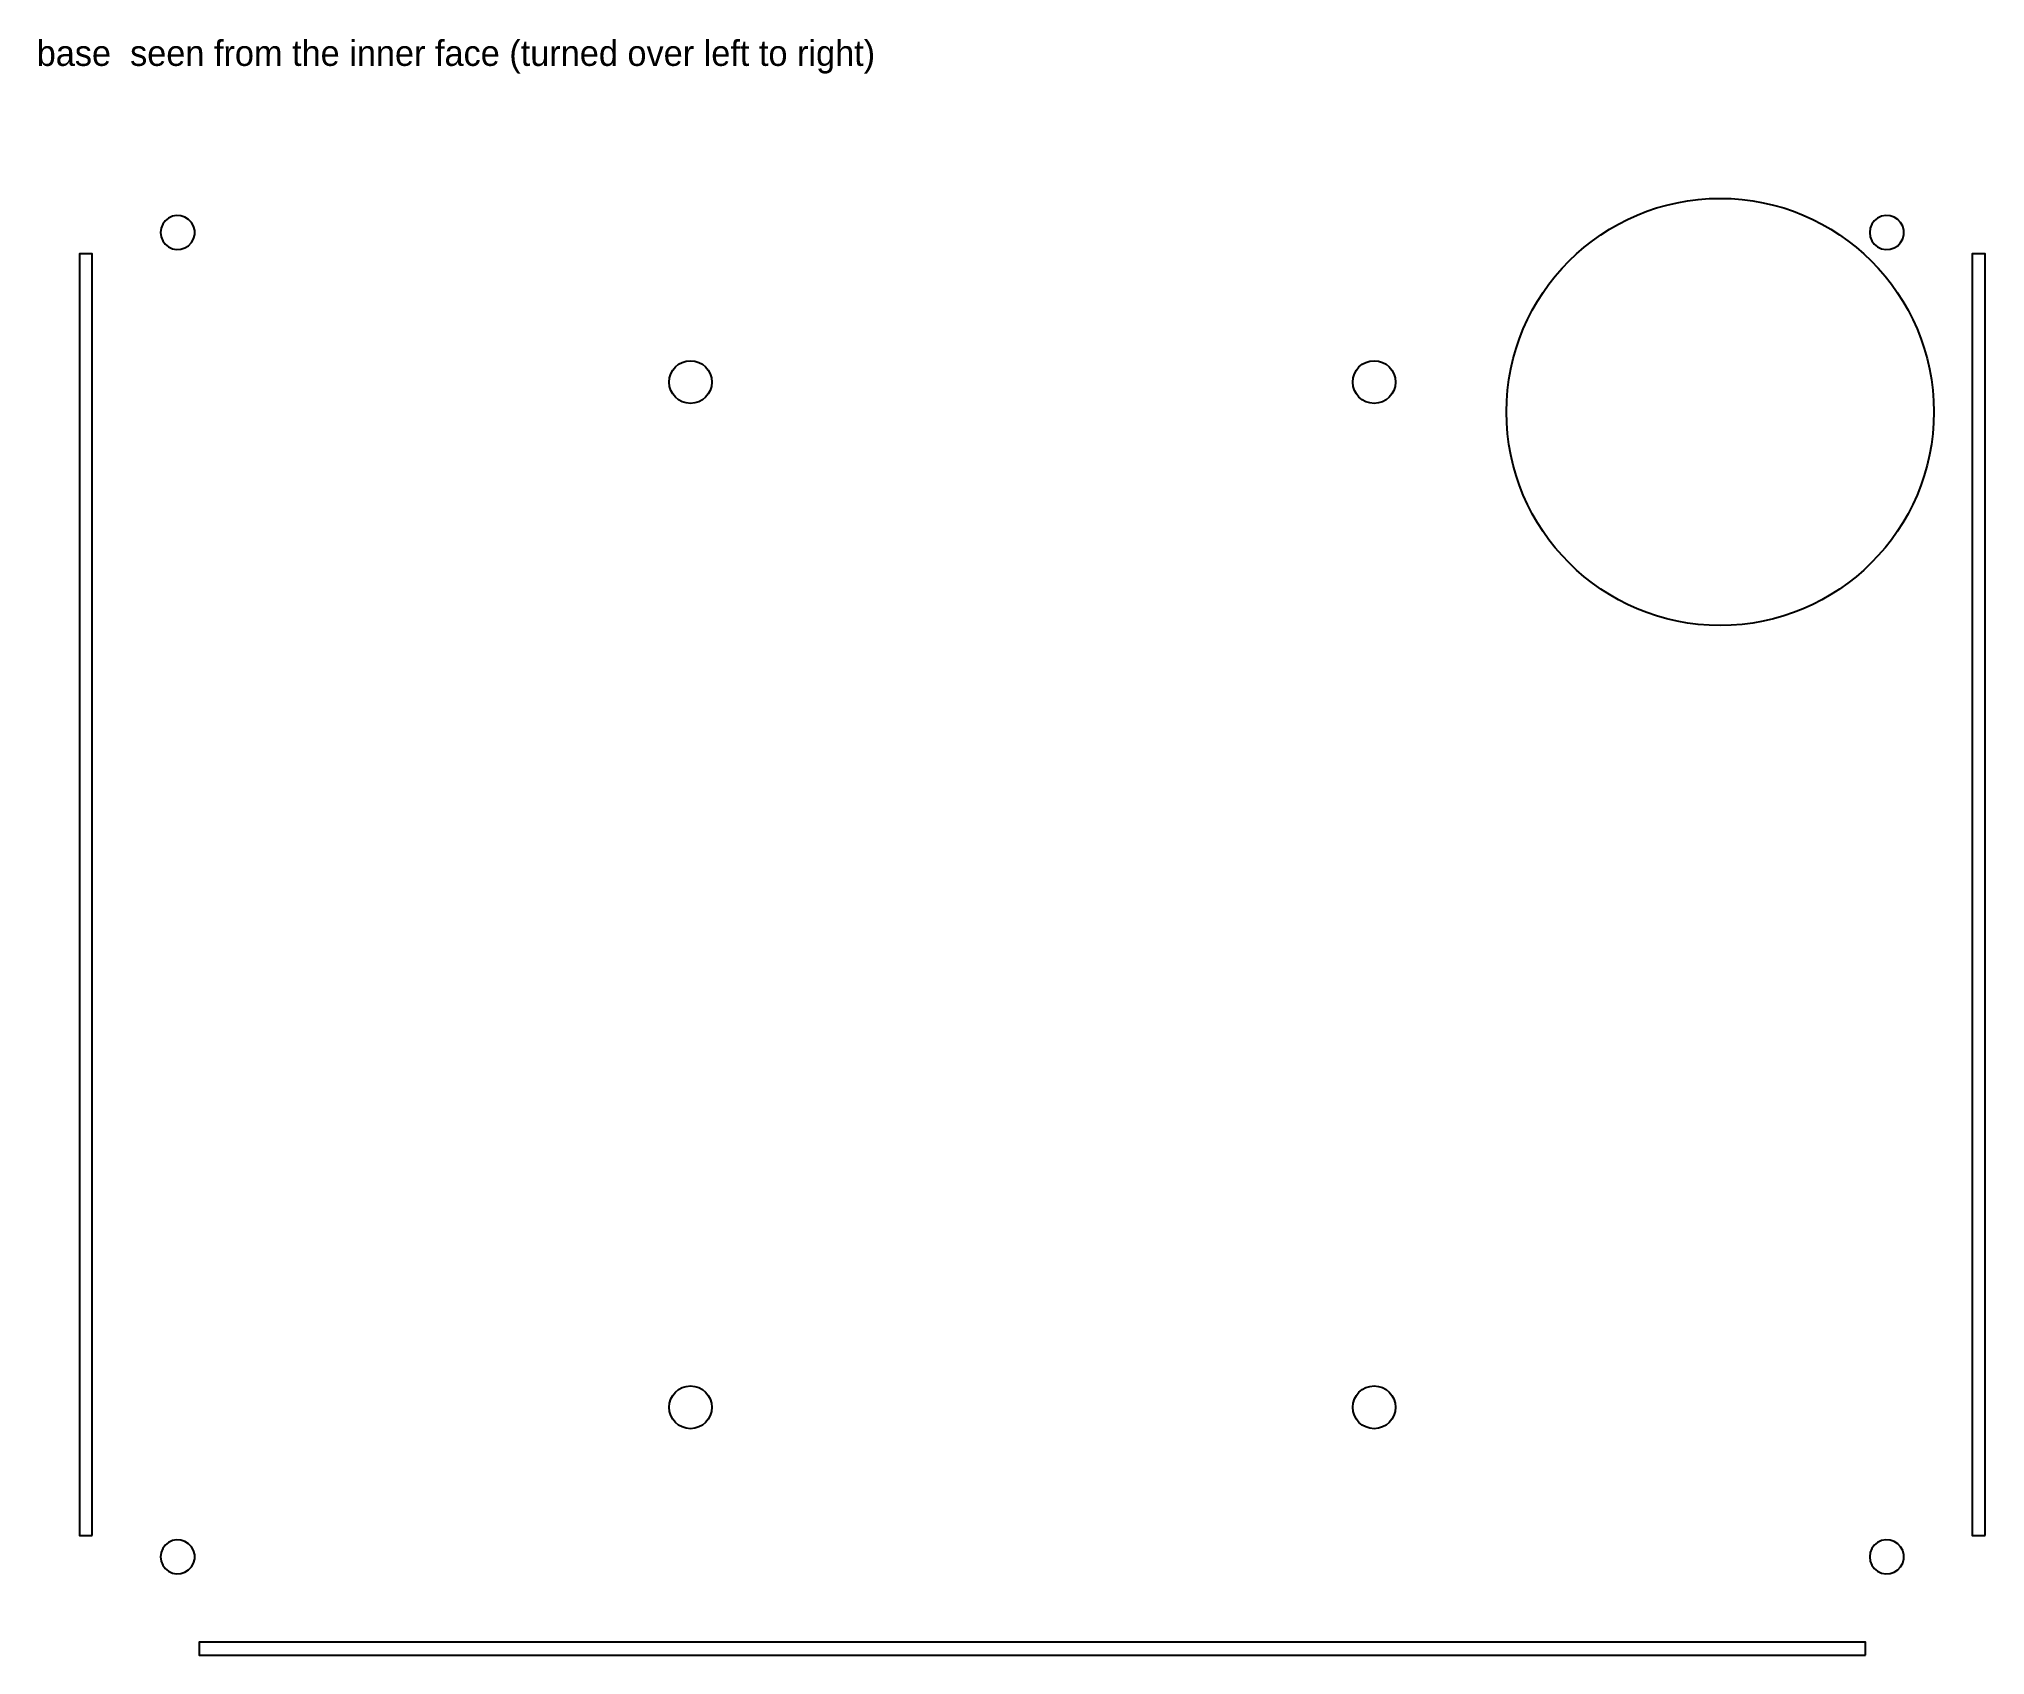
# Model space of a CAD drawing. Header units: millimetres. Extents: x 3 to 458, y 12 to 390.
import ezdxf

# ---------------------------------------------------------------- set-up
doc = ezdxf.new("R2010")
doc.units = ezdxf.units.MM
for name, color, linetype in [('NOTES', 7, 'Continuous'), ('POCKET_7MM_UNDERSIDE', 6, 'Continuous'), ('POCKET_9MM_UNDERSIDE', 6, 'Continuous'), ('REF_THROUGH', 8, 'Continuous')]:
    doc.layers.add(name, color=color, linetype=linetype)

msp = doc.modelspace()

# ---------------------------------------------------------------- linework, layer by layer
at = {"layer": 'POCKET_7MM_UNDERSIDE'}
for points in [[(31, 345), (31.13, 344.01), (31.49, 343.07), (32.08, 342.26), (32.86, 341.62), (33.76, 341.2), (34.75, 341.01), (35.75, 341.07), (36.7, 341.38), (37.55, 341.92), (38.24, 342.65), (38.72, 343.53), (38.97, 344.5), (38.97, 345.5), (38.72, 346.47), (38.24, 347.35), (37.55, 348.08), (36.7, 348.62), (35.75, 348.93), (34.75, 348.99), (33.76, 348.8), (32.86, 348.38), (32.08, 347.74), (31.49, 346.93), (31.13, 345.99), (31, 345)], [(431, 345), (431.13, 344.01), (431.49, 343.07), (432.08, 342.26), (432.86, 341.62), (433.76, 341.2), (434.75, 341.01), (435.75, 341.07), (436.7, 341.38), (437.55, 341.92), (438.24, 342.65), (438.72, 343.53), (438.97, 344.5), (438.97, 345.5), (438.72, 346.47), (438.24, 347.35), (437.55, 348.08), (436.7, 348.62), (435.75, 348.93), (434.75, 348.99), (433.76, 348.8), (432.86, 348.38), (432.08, 347.74), (431.49, 346.93), (431.13, 345.99), (431, 345)], [(31, 35), (31.13, 34.01), (31.49, 33.07), (32.08, 32.26), (32.86, 31.62), (33.76, 31.2), (34.75, 31.01), (35.75, 31.07), (36.7, 31.38), (37.55, 31.92), (38.24, 32.65), (38.72, 33.53), (38.97, 34.5), (38.97, 35.5), (38.72, 36.47), (38.24, 37.35), (37.55, 38.08), (36.7, 38.62), (35.75, 38.93), (34.75, 38.99), (33.76, 38.8), (32.86, 38.38), (32.08, 37.74), (31.49, 36.93), (31.13, 35.99), (31, 35)], [(431, 35), (431.13, 34.01), (431.49, 33.07), (432.08, 32.26), (432.86, 31.62), (433.76, 31.2), (434.75, 31.01), (435.75, 31.07), (436.7, 31.38), (437.55, 31.92), (438.24, 32.65), (438.72, 33.53), (438.97, 34.5), (438.97, 35.5), (438.72, 36.47), (438.24, 37.35), (437.55, 38.08), (436.7, 38.62), (435.75, 38.93), (434.75, 38.99), (433.76, 38.8), (432.86, 38.38), (432.08, 37.74), (431.49, 36.93), (431.13, 35.99), (431, 35)]]:
    msp.add_lwpolyline(points, close=True, dxfattribs=at)
at = {"layer": 'POCKET_9MM_UNDERSIDE'}
for points in [[(15, 40), (15, 340), (12, 340), (12, 40), (15, 40)], [(458, 40), (458, 340), (455, 340), (455, 40), (458, 40)], [(430, 12), (430, 15), (40, 15), (40, 12), (430, 12)]]:
    msp.add_lwpolyline(points, close=True, dxfattribs=at)
at = {"layer": 'REF_THROUGH'}
for centre, radius in [((396, 303), 50), ((155, 310), 5), ((315, 310), 5), ((155, 70), 5), ((315, 70), 5)]:
    msp.add_circle(centre, radius, dxfattribs=at)

# ---------------------------------------------------------------- texts
at = {"layer": 'NOTES'}
msp.add_text('base  seen from the inner face (turned over left to right)', height=6, dxfattribs=at).set_placement((2, 384))

doc.saveas('drawing.dxf')
